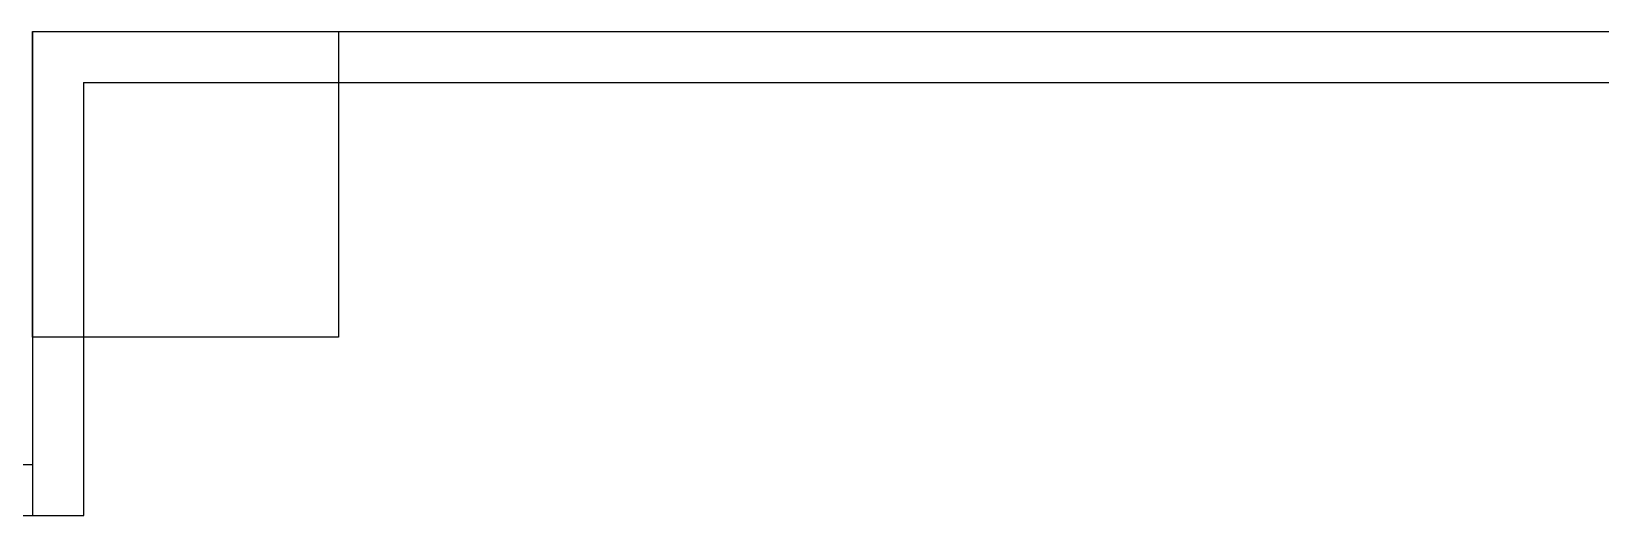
# Model space of a CAD drawing. Header units: feet. Extents: x 1421395 to 1426379, y -945253 to -943919.
# Drawn here: x 1421706.5 to 1421946, y -944211 to -944137.1 of the extents above; entities that cross this region are included whole.
import ezdxf

# ---------------------------------------------------------------- set-up
doc = ezdxf.new("R2010")
doc.units = ezdxf.units.FT
for name, color, linetype in [('E--concrete-2', 4, 'Continuous'), ('Xref Typical$0$F--Blockwall', 3, 'Continuous'), ('Xref Typical$0$L--windows-1', 1, 'Continuous')]:
    doc.layers.add(name, color=color, linetype=linetype)

# ---------------------------------------------------------------- blocks, each defined once
blk = doc.blocks.new('Xref Typical$0$A$C678E3510')
at = {"layer": 'Xref Typical$0$F--Blockwall', "color": 3}
blk.add_line((9372, 23571.1), (9572, 23571.1), dxfattribs=at)
at = {"layer": 'Xref Typical$0$L--windows-1'}
for p, q in [((2072, 23771.1, 0), (9372, 23771.1)), ((2272, 23571.1), (9372, 23571.1))]:
    blk.add_line(p, q, dxfattribs=at)

msp = doc.modelspace()

# ---------------------------------------------------------------- linework, layer by layer
at = {"layer": 'E--concrete-2', "extrusion": (-6.24309e-13, 1.25923e-06, 1), "elevation": -1.15}
msp.add_lwpolyline([(1421706.69, -944137.11), (1421753.39, -944137.11), (1421753.39, -944183.81), (1421706.69, -944183.81)], close=True, dxfattribs=at)
at = {"layer": 'Xref Typical$0$F--Blockwall', "color": 3, "extrusion": (-7.30952e-16, 1.25923e-06, 1)}
for p, q in [((1421706.69, -944137.09, 0.04), (1421706.69, -944211.04, 0.04)), ((1421706.69, -944137.09, 0.04), (1422189.28, -944137.09, 0.04)), ((1421714.47, -944144.88, 0.04), (1421714.47, -944211.04, 0.04)), ((1421714.47, -944144.88, 0.04), (1422232.02, -944144.88, 0.04)), ((1421706.69, -944211.04, 0.04), (1421714.47, -944211.04, 0.04))]:
    msp.add_line(p, q, dxfattribs=at)

# ---------------------------------------------------------------- block references
at = {"extrusion": (1.62574e-12, 1.25923e-06, 1), "xscale": 0.03891891879323523, "yscale": 0.03891891879323523, "zscale": 0.03891891879323523}
msp.add_blockref('Xref Typical$0$A$C678E3510', (1421341.95, -945128.4, -1.15), dxfattribs=at)

doc.saveas('drawing.dxf')
